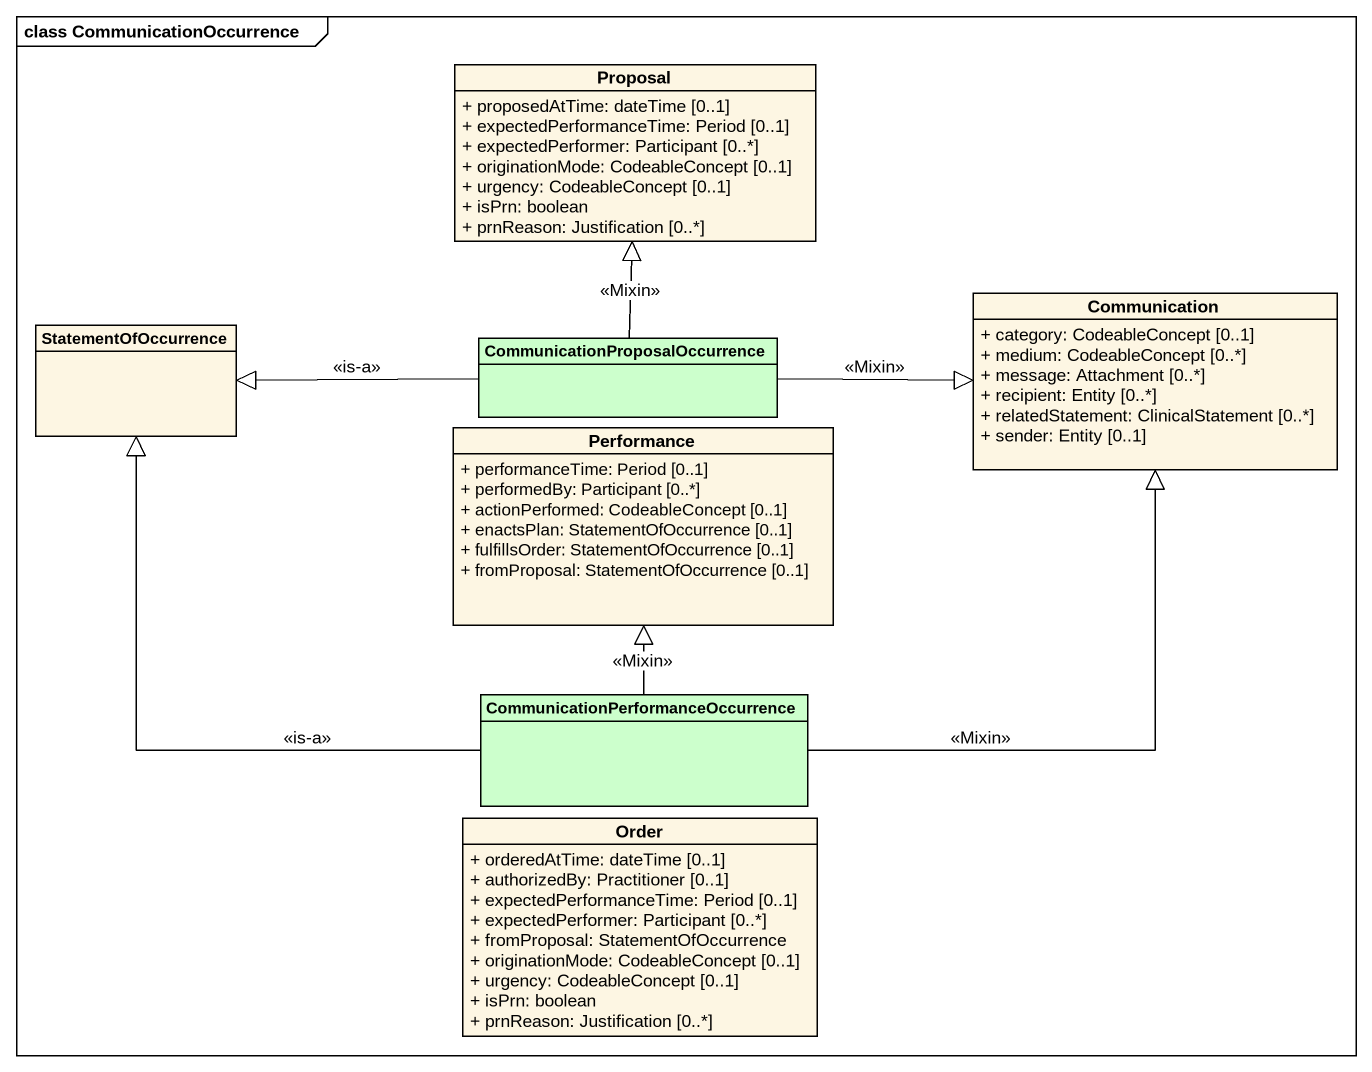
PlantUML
@startuml
mainframe class CommunicationOccurrence
hide circle
hide empty members
skinparam classAttributeIconSize 0
class Proposal {
  + proposedAtTime: dateTime [0..1]
  + expectedPerformanceTime: Period [0..1]
  + expectedPerformer: Participant [0..*]
  + originationMode: CodeableConcept [0..1]
  + urgency: CodeableConcept [0..1]
  + isPrn: boolean
  + prnReason: Justification [0..*]
}
class StatementOfOccurrence
class "CommunicationProposalOccurrence" as CommunicationProposalOccurre #CCFFCC
class Communication {
  + category: CodeableConcept [0..1]
  + medium: CodeableConcept [0..*]
  + message: Attachment [0..*]
  + recipient: Entity [0..*]
  + relatedStatement: ClinicalStatement [0..*]
  + sender: Entity [0..1]
}
class Performance {
  + performanceTime: Period [0..1]
  + performedBy: Participant [0..*]
  + actionPerformed: CodeableConcept [0..1]
  + enactsPlan: StatementOfOccurrence [0..1]
  + fulfillsOrder: StatementOfOccurrence [0..1]
  + fromProposal: StatementOfOccurrence [0..1]
}
class "CommunicationPerformanceOccurrence" as CommunicationPerformanceOccu #CCFFCC
class Order {
  + orderedAtTime: dateTime [0..1]
  + authorizedBy: Practitioner [0..1]
  + expectedPerformanceTime: Period [0..1]
  + expectedPerformer: Participant [0..*]
  + fromProposal: StatementOfOccurrence
  + originationMode: CodeableConcept [0..1]
  + urgency: CodeableConcept [0..1]
  + isPrn: boolean
  + prnReason: Justification [0..*]
}
CommunicationProposalOccurre -up-|> Proposal : <<Mixin>>
CommunicationProposalOccurre -left-|> StatementOfOccurrence : <<is-a>>
CommunicationProposalOccurre -right-|> Communication : <<Mixin>>
CommunicationPerformanceOccu -up-|> StatementOfOccurrence : <<is-a>>
CommunicationPerformanceOccu -up-|> Communication : <<Mixin>>
CommunicationPerformanceOccu -up-|> Performance : <<Mixin>>
@enduml
